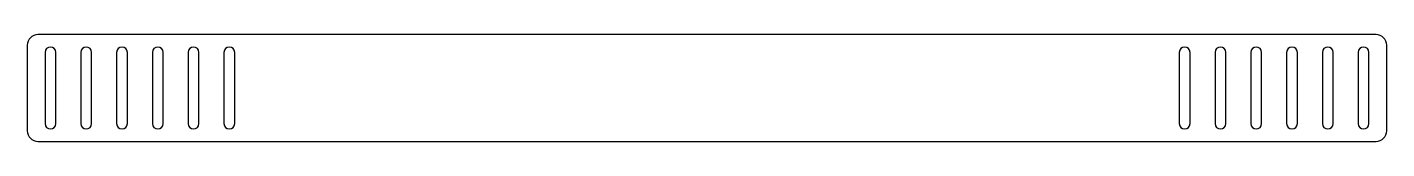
# Model space of a CAD drawing. Header units: millimetres. Extents: x -190 to 190, y -15 to 15.
import ezdxf

# ---------------------------------------------------------------- set-up
doc = ezdxf.new("R2010")
doc.units = ezdxf.units.MM

msp = doc.modelspace()

# ---------------------------------------------------------------- linework, layer by layer
at = {"color": 7, "linetype": 'Continuous', "lineweight": 25}
for p, q in [((-190, 12), (-190, -12)), ((187, 15), (-187, 15)), ((190, -12), (190, 12)), ((-185, 10), (-185, -10)), ((-182, -10), (-182, 10)), ((-175, 10), (-175, -10)), ((-172, -10), (-172, 10)), ((-165, 10), (-165, -10)), ((-162, -10), (-162, 10)), ((-155, 10), (-155, -10)), ((-152, -10), (-152, 10)), ((-145, 10), (-145, -10)), ((-142, -10), (-142, 10)), ((-135, 10), (-135, -10)), ((-132, -10), (-132, 10)), ((132, 10), (132, -10)), ((135, -10), (135, 10)), ((142, 10), (142, -10)), ((145, -10), (145, 10)), ((152, 10), (152, -10)), ((155, -10), (155, 10)), ((162, 10), (162, -10)), ((165, -10), (165, 10)), ((172, 10), (172, -10)), ((175, -10), (175, 10)), ((182, 10), (182, -10)), ((185, -10), (185, 10)), ((-187, -15), (187, -15))]:
    msp.add_line(p, q, dxfattribs=at)
for centre, radius, start, end in [((-187, 12), 3, 90, 180), ((-183.5, 10), 1.5, 0, 180), ((-173.5, 10), 1.5, 0, 180), ((-163.5, 10), 1.5, 0, 180), ((-153.5, 10), 1.5, 0, 180), ((-143.5, 10), 1.5, 0, 180), ((-133.5, 10), 1.5, 0, 180), ((133.5, 10), 1.5, 360, 180), ((143.5, 10), 1.5, 360, 180), ((153.5, 10), 1.5, 360, 180), ((163.5, 10), 1.5, 360, 180), ((173.5, 10), 1.5, 360, 180), ((183.5, 10), 1.5, 0, 180), ((187, 12), 3, 0, 90), ((-183.5, -10), 1.5, 180, 0), ((-173.5, -10), 1.5, 180, 0), ((-163.5, -10), 1.5, 180, 0), ((-153.5, -10), 1.5, 180, 0), ((-143.5, -10), 1.5, 180, 0), ((-133.5, -10), 1.5, 180, 0), ((133.5, -10), 1.5, 180, 360), ((143.5, -10), 1.5, 180, 360), ((153.5, -10), 1.5, 180, 360), ((163.5, -10), 1.5, 180, 360), ((173.5, -10), 1.5, 180, 0), ((183.5, -10), 1.5, 180, 0), ((-187, -12), 3, 180, 270), ((187, -12), 3, 270, 0)]:
    msp.add_arc(centre, radius, start, end, dxfattribs=at)

doc.saveas('drawing.dxf')
